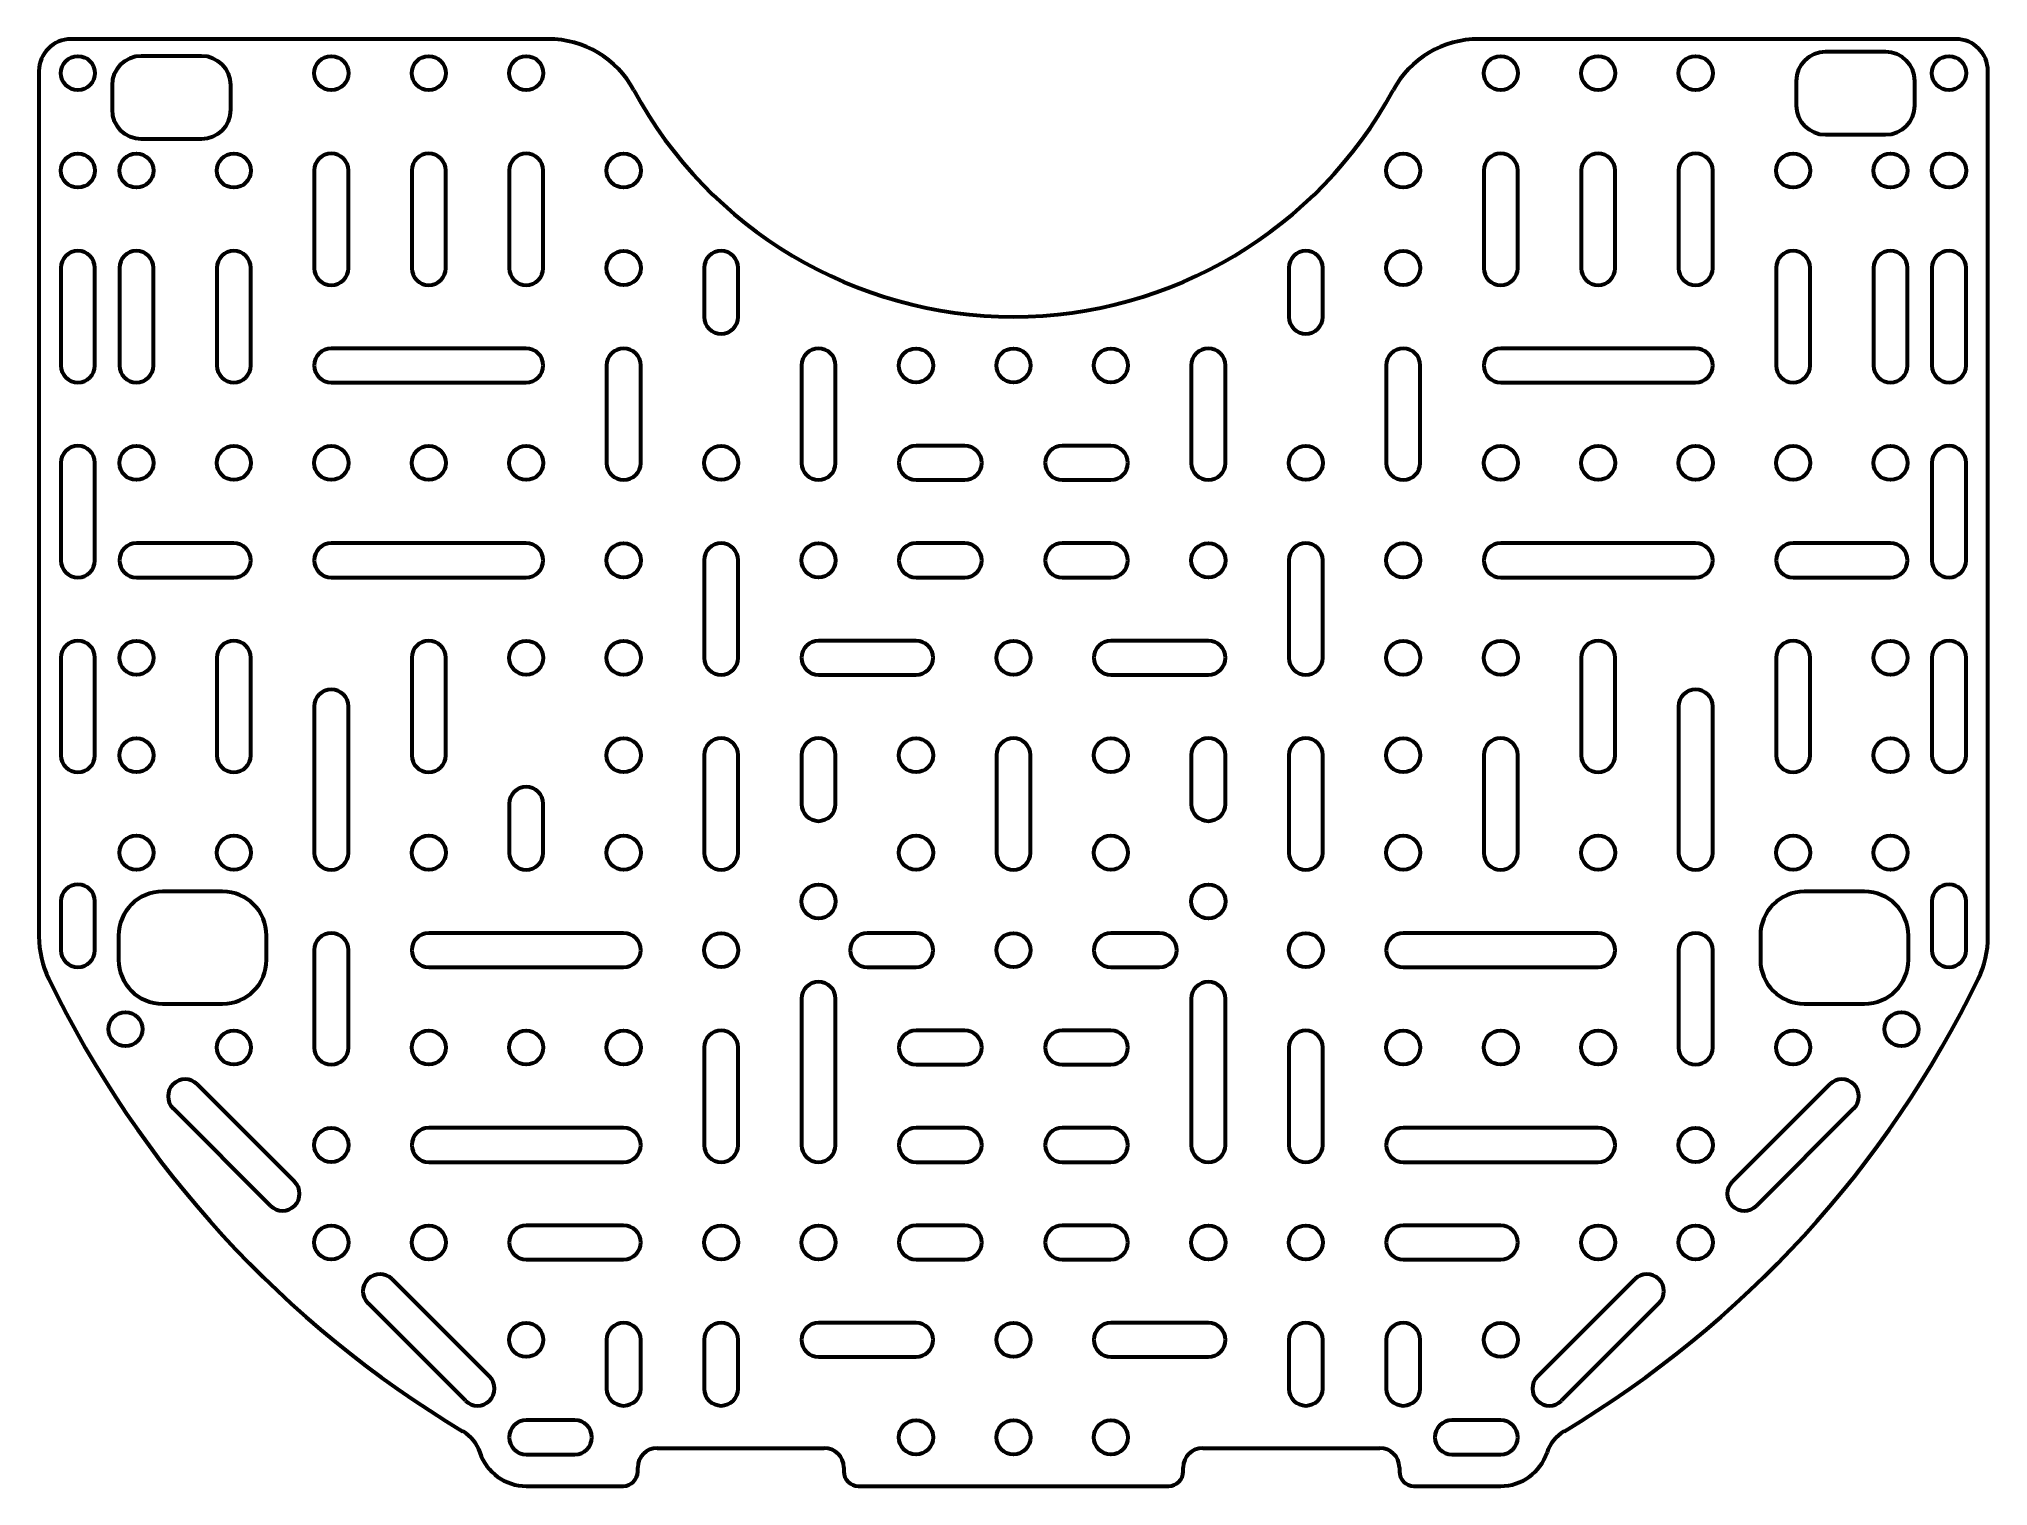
# Model space of a CAD drawing. Header units: millimetres. Extents: x 1 to 201, y 61 to 209.
import ezdxf

# ---------------------------------------------------------------- set-up
doc = ezdxf.new("R2010")
doc.units = ezdxf.units.MM
doc.linetypes.add('K5LT_BASIC', pattern=[0])
doc.layers.add('Системный слой', color=7, linetype='Continuous')

msp = doc.modelspace()

# ---------------------------------------------------------------- linework, layer by layer
at = {"layer": 'Системный слой', "color": 150, "linetype": 'K5LT_BASIC', "lineweight": 60, "true_color": 0x0080ff}
for p, q in [((53.57, 209), (4.62, 209)), ((198.02, 209), (149.07, 209)), ((18, 207.25), (11.82, 207.25)), ((190.82, 207.69), (184.65, 207.69)), ((1.32, 205.7), (1.32, 116.91)), ((8.82, 204.25), (8.82, 201.75)), ((21, 201.75), (21, 204.25)), ((181.65, 204.69), (181.65, 202.19)), ((193.82, 202.19), (193.82, 204.69)), ((201.32, 116.91), (201.32, 205.7)), ((11.82, 198.75), (18, 198.75)), ((184.65, 199.19), (190.82, 199.19)), ((29.57, 195.5), (29.57, 185.5)), ((33.07, 185.5), (33.07, 195.5)), ((39.57, 195.5), (39.57, 185.5)), ((43.07, 185.5), (43.07, 195.5)), ((49.57, 195.5), (49.57, 185.5)), ((53.07, 185.5), (53.07, 195.5)), ((149.57, 195.5), (149.57, 185.5)), ((153.07, 185.5), (153.07, 195.5)), ((159.57, 195.5), (159.57, 185.5)), ((163.07, 185.5), (163.07, 195.5)), ((169.57, 195.5), (169.57, 185.5)), ((173.07, 185.5), (173.07, 195.5)), ((3.57, 185.5), (3.57, 175.5)), ((7.07, 175.5), (7.07, 185.5)), ((9.57, 185.5), (9.57, 175.5)), ((13.07, 175.5), (13.07, 185.5)), ((19.57, 185.5), (19.57, 175.5)), ((23.07, 175.5), (23.07, 185.5)), ((69.57, 185.5), (69.57, 180.5)), ((73.07, 180.5), (73.07, 185.5)), ((129.57, 185.5), (129.57, 180.5)), ((133.07, 180.5), (133.07, 185.5)), ((179.57, 185.5), (179.57, 175.5)), ((183.07, 175.5), (183.07, 185.5)), ((189.57, 185.5), (189.57, 175.5)), ((193.07, 175.5), (193.07, 185.5)), ((195.57, 185.5), (195.57, 175.5)), ((199.07, 175.5), (199.07, 185.5)), ((51.32, 177.25), (31.32, 177.25)), ((171.32, 177.25), (151.32, 177.25)), ((59.57, 175.5), (59.57, 165.5)), ((63.07, 165.5), (63.07, 175.5)), ((79.57, 175.5), (79.57, 165.5)), ((83.07, 165.5), (83.07, 175.5)), ((119.57, 175.5), (119.57, 165.5)), ((123.07, 165.5), (123.07, 175.5)), ((139.57, 175.5), (139.57, 165.5)), ((143.07, 165.5), (143.07, 175.5)), ((31.32, 173.75), (51.32, 173.75)), ((151.32, 173.75), (171.32, 173.75)), ((96.32, 167.25), (91.32, 167.25)), ((111.32, 167.25), (106.32, 167.25)), ((3.57, 165.5), (3.57, 155.5)), ((7.07, 155.5), (7.07, 165.5)), ((195.57, 165.5), (195.57, 155.5)), ((199.07, 155.5), (199.07, 165.5)), ((91.32, 163.75), (96.32, 163.75)), ((106.32, 163.75), (111.32, 163.75)), ((21.32, 157.25), (11.32, 157.25)), ((51.32, 157.25), (31.32, 157.25)), ((96.32, 157.25), (91.32, 157.25)), ((111.32, 157.25), (106.32, 157.25)), ((171.32, 157.25), (151.32, 157.25)), ((191.32, 157.25), (181.32, 157.25)), ((69.57, 155.5), (69.57, 145.5)), ((73.07, 145.5), (73.07, 155.5)), ((129.57, 155.5), (129.57, 145.5)), ((133.07, 145.5), (133.07, 155.5)), ((11.32, 153.75), (21.32, 153.75)), ((31.32, 153.75), (51.32, 153.75)), ((91.32, 153.75), (96.32, 153.75)), ((106.32, 153.75), (111.32, 153.75)), ((151.32, 153.75), (171.32, 153.75)), ((181.32, 153.75), (191.32, 153.75)), ((91.32, 147.25), (81.32, 147.25)), ((121.32, 147.25), (111.32, 147.25)), ((3.57, 145.5), (3.57, 135.5)), ((7.07, 135.5), (7.07, 145.5)), ((19.57, 145.5), (19.57, 135.5)), ((23.07, 135.5), (23.07, 145.5)), ((39.57, 145.5), (39.57, 135.5)), ((43.07, 135.5), (43.07, 145.5)), ((159.57, 145.5), (159.57, 135.5)), ((163.07, 135.5), (163.07, 145.5)), ((179.57, 145.5), (179.57, 135.5)), ((183.07, 135.5), (183.07, 145.5)), ((195.57, 145.5), (195.57, 135.5)), ((199.07, 135.5), (199.07, 145.5)), ((81.32, 143.75), (91.32, 143.75)), ((111.32, 143.75), (121.32, 143.75)), ((29.57, 140.5), (29.57, 125.5)), ((33.07, 125.5), (33.07, 140.5)), ((169.57, 140.5), (169.57, 125.5)), ((173.07, 125.5), (173.07, 140.5)), ((69.57, 135.5), (69.57, 125.5)), ((73.07, 125.5), (73.07, 135.5)), ((79.57, 135.5), (79.57, 130.5)), ((83.07, 130.5), (83.07, 135.5)), ((99.57, 135.5), (99.57, 125.5)), ((103.07, 125.5), (103.07, 135.5)), ((119.57, 135.5), (119.57, 130.5)), ((123.07, 130.5), (123.07, 135.5)), ((129.57, 135.5), (129.57, 125.5)), ((133.07, 125.5), (133.07, 135.5)), ((149.57, 135.5), (149.57, 125.5)), ((153.07, 125.5), (153.07, 135.5)), ((49.57, 130.5), (49.57, 125.5)), ((53.07, 125.5), (53.07, 130.5)), ((3.57, 120.5), (3.57, 115.5)), ((7.07, 115.5), (7.07, 120.5)), ((20.17, 121.5), (14, 121.5)), ((188.65, 121.5), (182.47, 121.5)), ((195.57, 120.5), (195.57, 115.5)), ((199.07, 115.5), (199.07, 120.5)), ((9.5, 117), (9.5, 114.5)), ((24.67, 114.5), (24.67, 117)), ((61.32, 117.25), (41.32, 117.25)), ((91.32, 117.25), (86.32, 117.25)), ((116.32, 117.25), (111.32, 117.25)), ((161.32, 117.25), (141.32, 117.25)), ((177.97, 117), (177.97, 114.5)), ((193.15, 114.5), (193.15, 117)), ((29.57, 115.5), (29.57, 105.5)), ((33.07, 105.5), (33.07, 115.5)), ((169.57, 115.5), (169.57, 105.5)), ((173.07, 105.5), (173.07, 115.5)), ((41.32, 113.75), (61.32, 113.75)), ((86.32, 113.75), (91.32, 113.75)), ((111.32, 113.75), (116.32, 113.75)), ((141.32, 113.75), (161.32, 113.75)), ((14, 110), (20.17, 110)), ((79.57, 110.5), (79.57, 95.5)), ((83.07, 95.5), (83.07, 110.5)), ((119.57, 110.5), (119.57, 95.5)), ((123.07, 95.5), (123.07, 110.5)), ((182.47, 110), (188.65, 110)), ((96.32, 107.25), (91.32, 107.25)), ((111.32, 107.25), (106.32, 107.25)), ((69.57, 105.5), (69.57, 95.5)), ((73.07, 95.5), (73.07, 105.5)), ((129.57, 105.5), (129.57, 95.5)), ((133.07, 95.5), (133.07, 105.5)), ((91.32, 103.75), (96.32, 103.75)), ((106.32, 103.75), (111.32, 103.75)), ((27.56, 91.74), (17.56, 101.74)), ((185.09, 101.74), (175.09, 91.74)), ((15.09, 99.27), (25.09, 89.27)), ((177.56, 89.27), (187.56, 99.27)), ((61.32, 97.25), (41.32, 97.25)), ((96.32, 97.25), (91.32, 97.25)), ((111.32, 97.25), (106.32, 97.25)), ((161.32, 97.25), (141.32, 97.25)), ((41.32, 93.75), (61.32, 93.75)), ((91.32, 93.75), (96.32, 93.75)), ((106.32, 93.75), (111.32, 93.75)), ((141.32, 93.75), (161.32, 93.75)), ((61.32, 87.25), (51.32, 87.25)), ((96.32, 87.25), (91.32, 87.25)), ((111.32, 87.25), (106.32, 87.25)), ((151.32, 87.25), (141.32, 87.25)), ((51.32, 83.75), (61.32, 83.75)), ((91.32, 83.75), (96.32, 83.75)), ((106.32, 83.75), (111.32, 83.75)), ((141.32, 83.75), (151.32, 83.75)), ((47.56, 71.74), (37.56, 81.74)), ((165.09, 81.74), (155.09, 71.74)), ((35.09, 79.27), (45.09, 69.27)), ((157.56, 69.27), (167.56, 79.27)), ((91.32, 77.25), (81.32, 77.25)), ((121.32, 77.25), (111.32, 77.25)), ((59.57, 75.5), (59.57, 70.5)), ((63.07, 70.5), (63.07, 75.5)), ((69.57, 75.5), (69.57, 70.5)), ((73.07, 70.5), (73.07, 75.5)), ((129.57, 75.5), (129.57, 70.5)), ((133.07, 70.5), (133.07, 75.5)), ((139.57, 75.5), (139.57, 70.5)), ((143.07, 70.5), (143.07, 75.5)), ((81.32, 73.75), (91.32, 73.75)), ((111.32, 73.75), (121.32, 73.75)), ((56.32, 67.25), (51.32, 67.25)), ((151.32, 67.25), (146.32, 67.25)), ((64.76, 64.4), (81.91, 64.4)), ((120.74, 64.4), (138.92, 64.4)), ((51.32, 63.75), (56.32, 63.75)), ((62.76, 62), (62.76, 62.4)), ((83.91, 62.4), (83.91, 62)), ((118.74, 62), (118.74, 62.4)), ((140.92, 62.4), (140.92, 62)), ((146.32, 63.75), (151.32, 63.75)), ((51.32, 60.5), (61.26, 60.5)), ((85.41, 60.5), (117.24, 60.5)), ((142.42, 60.5), (151.32, 60.5))]:
    msp.add_line(p, q, dxfattribs=at)
for centre in [(5.32, 205.5), (31.32, 205.5), (41.32, 205.5), (51.32, 205.5), (151.32, 205.5), (161.32, 205.5), (171.32, 205.5), (197.32, 205.5), (5.32, 195.5), (11.32, 195.5), (21.32, 195.5), (61.32, 195.5), (141.32, 195.5), (181.32, 195.5), (191.32, 195.5), (197.32, 195.5), (61.32, 185.5), (141.32, 185.5), (91.32, 175.5), (101.32, 175.5), (111.32, 175.5), (11.32, 165.5), (21.32, 165.5), (31.32, 165.5), (41.32, 165.5), (51.32, 165.5), (71.32, 165.5), (131.32, 165.5), (151.32, 165.5), (161.32, 165.5), (171.32, 165.5), (181.32, 165.5), (191.32, 165.5), (61.32, 155.5), (81.32, 155.5), (121.32, 155.5), (141.32, 155.5), (11.32, 145.5), (51.32, 145.5), (61.32, 145.5), (101.32, 145.5), (141.32, 145.5), (151.32, 145.5), (191.32, 145.5), (11.32, 135.5), (61.32, 135.5), (91.32, 135.5), (111.32, 135.5), (141.32, 135.5), (191.32, 135.5), (11.32, 125.5), (21.32, 125.5), (41.32, 125.5), (61.32, 125.5), (91.32, 125.5), (111.32, 125.5), (141.32, 125.5), (161.32, 125.5), (181.32, 125.5), (191.32, 125.5), (81.32, 120.5), (121.32, 120.5), (71.32, 115.5), (101.32, 115.5), (131.32, 115.5), (10.2, 107.39), (192.44, 107.39), (21.32, 105.5), (41.32, 105.5), (51.32, 105.5), (61.32, 105.5), (141.32, 105.5), (151.32, 105.5), (161.32, 105.5), (181.32, 105.5), (31.32, 95.5), (171.32, 95.5), (31.32, 85.5), (41.32, 85.5), (71.32, 85.5), (81.32, 85.5), (121.32, 85.5), (131.32, 85.5), (161.32, 85.5), (171.32, 85.5), (51.32, 75.5), (101.32, 75.5), (151.32, 75.5), (91.32, 65.5), (101.32, 65.5), (111.32, 65.5)]:
    msp.add_circle(centre, 1.75, dxfattribs=at)
for centre, radius, start, end in [((4.62, 205.7), 3.3, 90, 180), ((53.57, 199), 10, 28.3368, 90), ((149.07, 199), 10, 90, 151.6632), ((198.02, 205.7), 3.3, 0, 90), ((11.82, 204.25), 3, 90, 180), ((18, 204.25), 3, 0, 90), ((184.65, 204.69), 3, 90, 180), ((190.82, 204.69), 3, 0, 90), ((101.32, 224.75), 44.25, 208.3368, 331.6632), ((184.65, 202.19), 3, 180, 270), ((190.82, 202.19), 3, 270, 0), ((11.82, 201.75), 3, 180, 270), ((18, 201.75), 3, 270, 0), ((31.32, 195.5), 1.75, 0, 180), ((41.32, 195.5), 1.75, 0, 180), ((51.32, 195.5), 1.75, 0, 180), ((151.32, 195.5), 1.75, 0, 180), ((161.32, 195.5), 1.75, 0, 180), ((171.32, 195.5), 1.75, 0, 180), ((5.32, 185.5), 1.75, 0, 180), ((11.32, 185.5), 1.75, 0, 180), ((21.32, 185.5), 1.75, 0, 180), ((71.32, 185.5), 1.75, 0, 180), ((131.32, 185.5), 1.75, 0, 180), ((181.32, 185.5), 1.75, 0, 180), ((191.32, 185.5), 1.75, 0, 180), ((197.32, 185.5), 1.75, 0, 180), ((31.32, 185.5), 1.75, 180, 0), ((41.32, 185.5), 1.75, 180, 0), ((51.32, 185.5), 1.75, 180, 0), ((151.32, 185.5), 1.75, 180, 0), ((161.32, 185.5), 1.75, 180, 0), ((171.32, 185.5), 1.75, 180, 0), ((71.32, 180.5), 1.75, 180, 0), ((131.32, 180.5), 1.75, 180, 0), ((31.32, 175.5), 1.75, 90, 270), ((51.32, 175.5), 1.75, 270, 90), ((61.32, 175.5), 1.75, 0, 180), ((81.32, 175.5), 1.75, 0, 180), ((121.32, 175.5), 1.75, 0, 180), ((141.32, 175.5), 1.75, 0, 180), ((151.32, 175.5), 1.75, 90, 270), ((171.32, 175.5), 1.75, 270, 90), ((5.32, 175.5), 1.75, 180, 0), ((11.32, 175.5), 1.75, 180, 0), ((21.32, 175.5), 1.75, 180, 0), ((181.32, 175.5), 1.75, 180, 0), ((191.32, 175.5), 1.75, 180, 0), ((197.32, 175.5), 1.75, 180, 0), ((5.32, 165.5), 1.75, 0, 180), ((91.32, 165.5), 1.75, 90, 270), ((96.32, 165.5), 1.75, 270, 90), ((106.32, 165.5), 1.75, 90, 270), ((111.32, 165.5), 1.75, 270, 90), ((197.32, 165.5), 1.75, 0, 180), ((61.32, 165.5), 1.75, 180, 0), ((81.32, 165.5), 1.75, 180, 0), ((121.32, 165.5), 1.75, 180, 0), ((141.32, 165.5), 1.75, 180, 0), ((11.32, 155.5), 1.75, 90, 270), ((21.32, 155.5), 1.75, 270, 90), ((31.32, 155.5), 1.75, 90, 270), ((51.32, 155.5), 1.75, 270, 90), ((71.32, 155.5), 1.75, 0, 180), ((91.32, 155.5), 1.75, 90, 270), ((96.32, 155.5), 1.75, 270, 90), ((106.32, 155.5), 1.75, 90, 270), ((111.32, 155.5), 1.75, 270, 90), ((131.32, 155.5), 1.75, 0, 180), ((151.32, 155.5), 1.75, 90, 270), ((171.32, 155.5), 1.75, 270, 90), ((181.32, 155.5), 1.75, 90, 270), ((191.32, 155.5), 1.75, 270, 90), ((5.32, 155.5), 1.75, 180, 0), ((197.32, 155.5), 1.75, 180, 0), ((5.32, 145.5), 1.75, 0, 180), ((21.32, 145.5), 1.75, 0, 180), ((41.32, 145.5), 1.75, 0, 180), ((81.32, 145.5), 1.75, 90, 270), ((91.32, 145.5), 1.75, 270, 90), ((111.32, 145.5), 1.75, 90, 270), ((121.32, 145.5), 1.75, 270, 90), ((161.32, 145.5), 1.75, 0, 180), ((181.32, 145.5), 1.75, 0, 180), ((197.32, 145.5), 1.75, 0, 180), ((71.32, 145.5), 1.75, 180, 0), ((131.32, 145.5), 1.75, 180, 0), ((31.32, 140.5), 1.75, 0, 180), ((171.32, 140.5), 1.75, 0, 180), ((71.32, 135.5), 1.75, 0, 180), ((81.32, 135.5), 1.75, 0, 180), ((101.32, 135.5), 1.75, 0, 180), ((121.32, 135.5), 1.75, 0, 180), ((131.32, 135.5), 1.75, 0, 180), ((151.32, 135.5), 1.75, 0, 180), ((5.32, 135.5), 1.75, 180, 0), ((21.32, 135.5), 1.75, 180, 0), ((41.32, 135.5), 1.75, 180, 0), ((161.32, 135.5), 1.75, 180, 0), ((181.32, 135.5), 1.75, 180, 0), ((197.32, 135.5), 1.75, 180, 0), ((51.32, 130.5), 1.75, 0, 180), ((81.32, 130.5), 1.75, 180, 0), ((121.32, 130.5), 1.75, 180, 0), ((31.32, 125.5), 1.75, 180, 0), ((51.32, 125.5), 1.75, 180, 0), ((71.32, 125.5), 1.75, 180, 0), ((101.32, 125.5), 1.75, 180, 0), ((131.32, 125.5), 1.75, 180, 0), ((151.32, 125.5), 1.75, 180, 0), ((171.32, 125.5), 1.75, 180, 0), ((5.32, 120.5), 1.75, 0, 180), ((197.32, 120.5), 1.75, 0, 180), ((14, 117), 4.5, 90, 180), ((20.17, 117), 4.5, 0, 90), ((182.47, 117), 4.5, 90, 180), ((188.65, 117), 4.5, 0, 90), ((11.32, 116.91), 10, 180, 205.8419), ((31.32, 115.5), 1.75, 0, 180), ((41.32, 115.5), 1.75, 90, 270), ((61.32, 115.5), 1.75, 270, 90), ((86.32, 115.5), 1.75, 90, 270), ((91.32, 115.5), 1.75, 270, 90), ((111.32, 115.5), 1.75, 90, 270), ((116.32, 115.5), 1.75, 270, 90), ((141.32, 115.5), 1.75, 90, 270), ((161.32, 115.5), 1.75, 270, 90), ((171.32, 115.5), 1.75, 0, 180), ((191.32, 116.91), 10, 334.1581, 0), ((5.32, 115.5), 1.75, 180, 0), ((14, 114.5), 4.5, 180, 270), ((20.17, 114.5), 4.5, 270, 0), ((182.47, 114.5), 4.5, 180, 270), ((188.65, 114.5), 4.5, 270, 0), ((197.32, 115.5), 1.75, 180, 0), ((101.32, 160.5), 110, 205.8419, 239.0976), ((81.32, 110.5), 1.75, 0, 180), ((121.32, 110.5), 1.75, 0, 180), ((101.32, 160.5), 110, 300.9024, 334.1581), ((71.32, 105.5), 1.75, 0, 180), ((91.32, 105.5), 1.75, 90, 270), ((96.32, 105.5), 1.75, 270, 90), ((106.32, 105.5), 1.75, 90, 270), ((111.32, 105.5), 1.75, 270, 90), ((131.32, 105.5), 1.75, 0, 180), ((31.32, 105.5), 1.75, 180, 0), ((171.32, 105.5), 1.75, 180, 0), ((16.32, 100.5), 1.75, 45, 225), ((186.32, 100.5), 1.75, 315, 135), ((41.32, 95.5), 1.75, 90, 270), ((61.32, 95.5), 1.75, 270, 90), ((91.32, 95.5), 1.75, 90, 270), ((96.32, 95.5), 1.75, 270, 90), ((106.32, 95.5), 1.75, 90, 270), ((111.32, 95.5), 1.75, 270, 90), ((141.32, 95.5), 1.75, 90, 270), ((161.32, 95.5), 1.75, 270, 90), ((71.32, 95.5), 1.75, 180, 0), ((81.32, 95.5), 1.75, 180, 0), ((121.32, 95.5), 1.75, 180, 0), ((131.32, 95.5), 1.75, 180, 0), ((26.32, 90.5), 1.75, 225, 45), ((176.32, 90.5), 1.75, 135, 315), ((51.32, 85.5), 1.75, 90, 270), ((61.32, 85.5), 1.75, 270, 90), ((91.32, 85.5), 1.75, 90, 270), ((96.32, 85.5), 1.75, 270, 90), ((106.32, 85.5), 1.75, 90, 270), ((111.32, 85.5), 1.75, 270, 90), ((141.32, 85.5), 1.75, 90, 270), ((151.32, 85.5), 1.75, 270, 90), ((36.32, 80.5), 1.75, 45, 225), ((166.32, 80.5), 1.75, 315, 135), ((61.32, 75.5), 1.75, 0, 180), ((71.32, 75.5), 1.75, 0, 180), ((81.32, 75.5), 1.75, 90, 270), ((91.32, 75.5), 1.75, 270, 90), ((111.32, 75.5), 1.75, 90, 270), ((121.32, 75.5), 1.75, 270, 90), ((131.32, 75.5), 1.75, 0, 180), ((141.32, 75.5), 1.75, 0, 180), ((46.32, 70.5), 1.75, 225, 45), ((61.32, 70.5), 1.75, 180, 0), ((71.32, 70.5), 1.75, 180, 0), ((131.32, 70.5), 1.75, 180, 0), ((141.32, 70.5), 1.75, 180, 0), ((156.32, 70.5), 1.75, 135, 315), ((42.78, 62.69), 4, 18.2398, 59.0976), ((51.32, 65.5), 1.75, 90, 270), ((56.32, 65.5), 1.75, 270, 90), ((146.32, 65.5), 1.75, 90, 270), ((151.32, 65.5), 1.75, 270, 90), ((159.87, 62.69), 4, 120.9024, 161.7602), ((64.76, 62.4), 2, 90, 180), ((81.91, 62.4), 2, 0, 90), ((120.74, 62.4), 2, 90, 180), ((138.92, 62.4), 2, 0, 90), ((51.32, 65.5), 5, 198.2398, 270), ((61.26, 62), 1.5, 270, 0), ((85.41, 62), 1.5, 180, 270), ((117.24, 62), 1.5, 270, 0), ((142.42, 62), 1.5, 180, 270), ((151.32, 65.5), 5, 270, 341.7602)]:
    msp.add_arc(centre, radius, start, end, dxfattribs=at)

doc.saveas('drawing.dxf')
